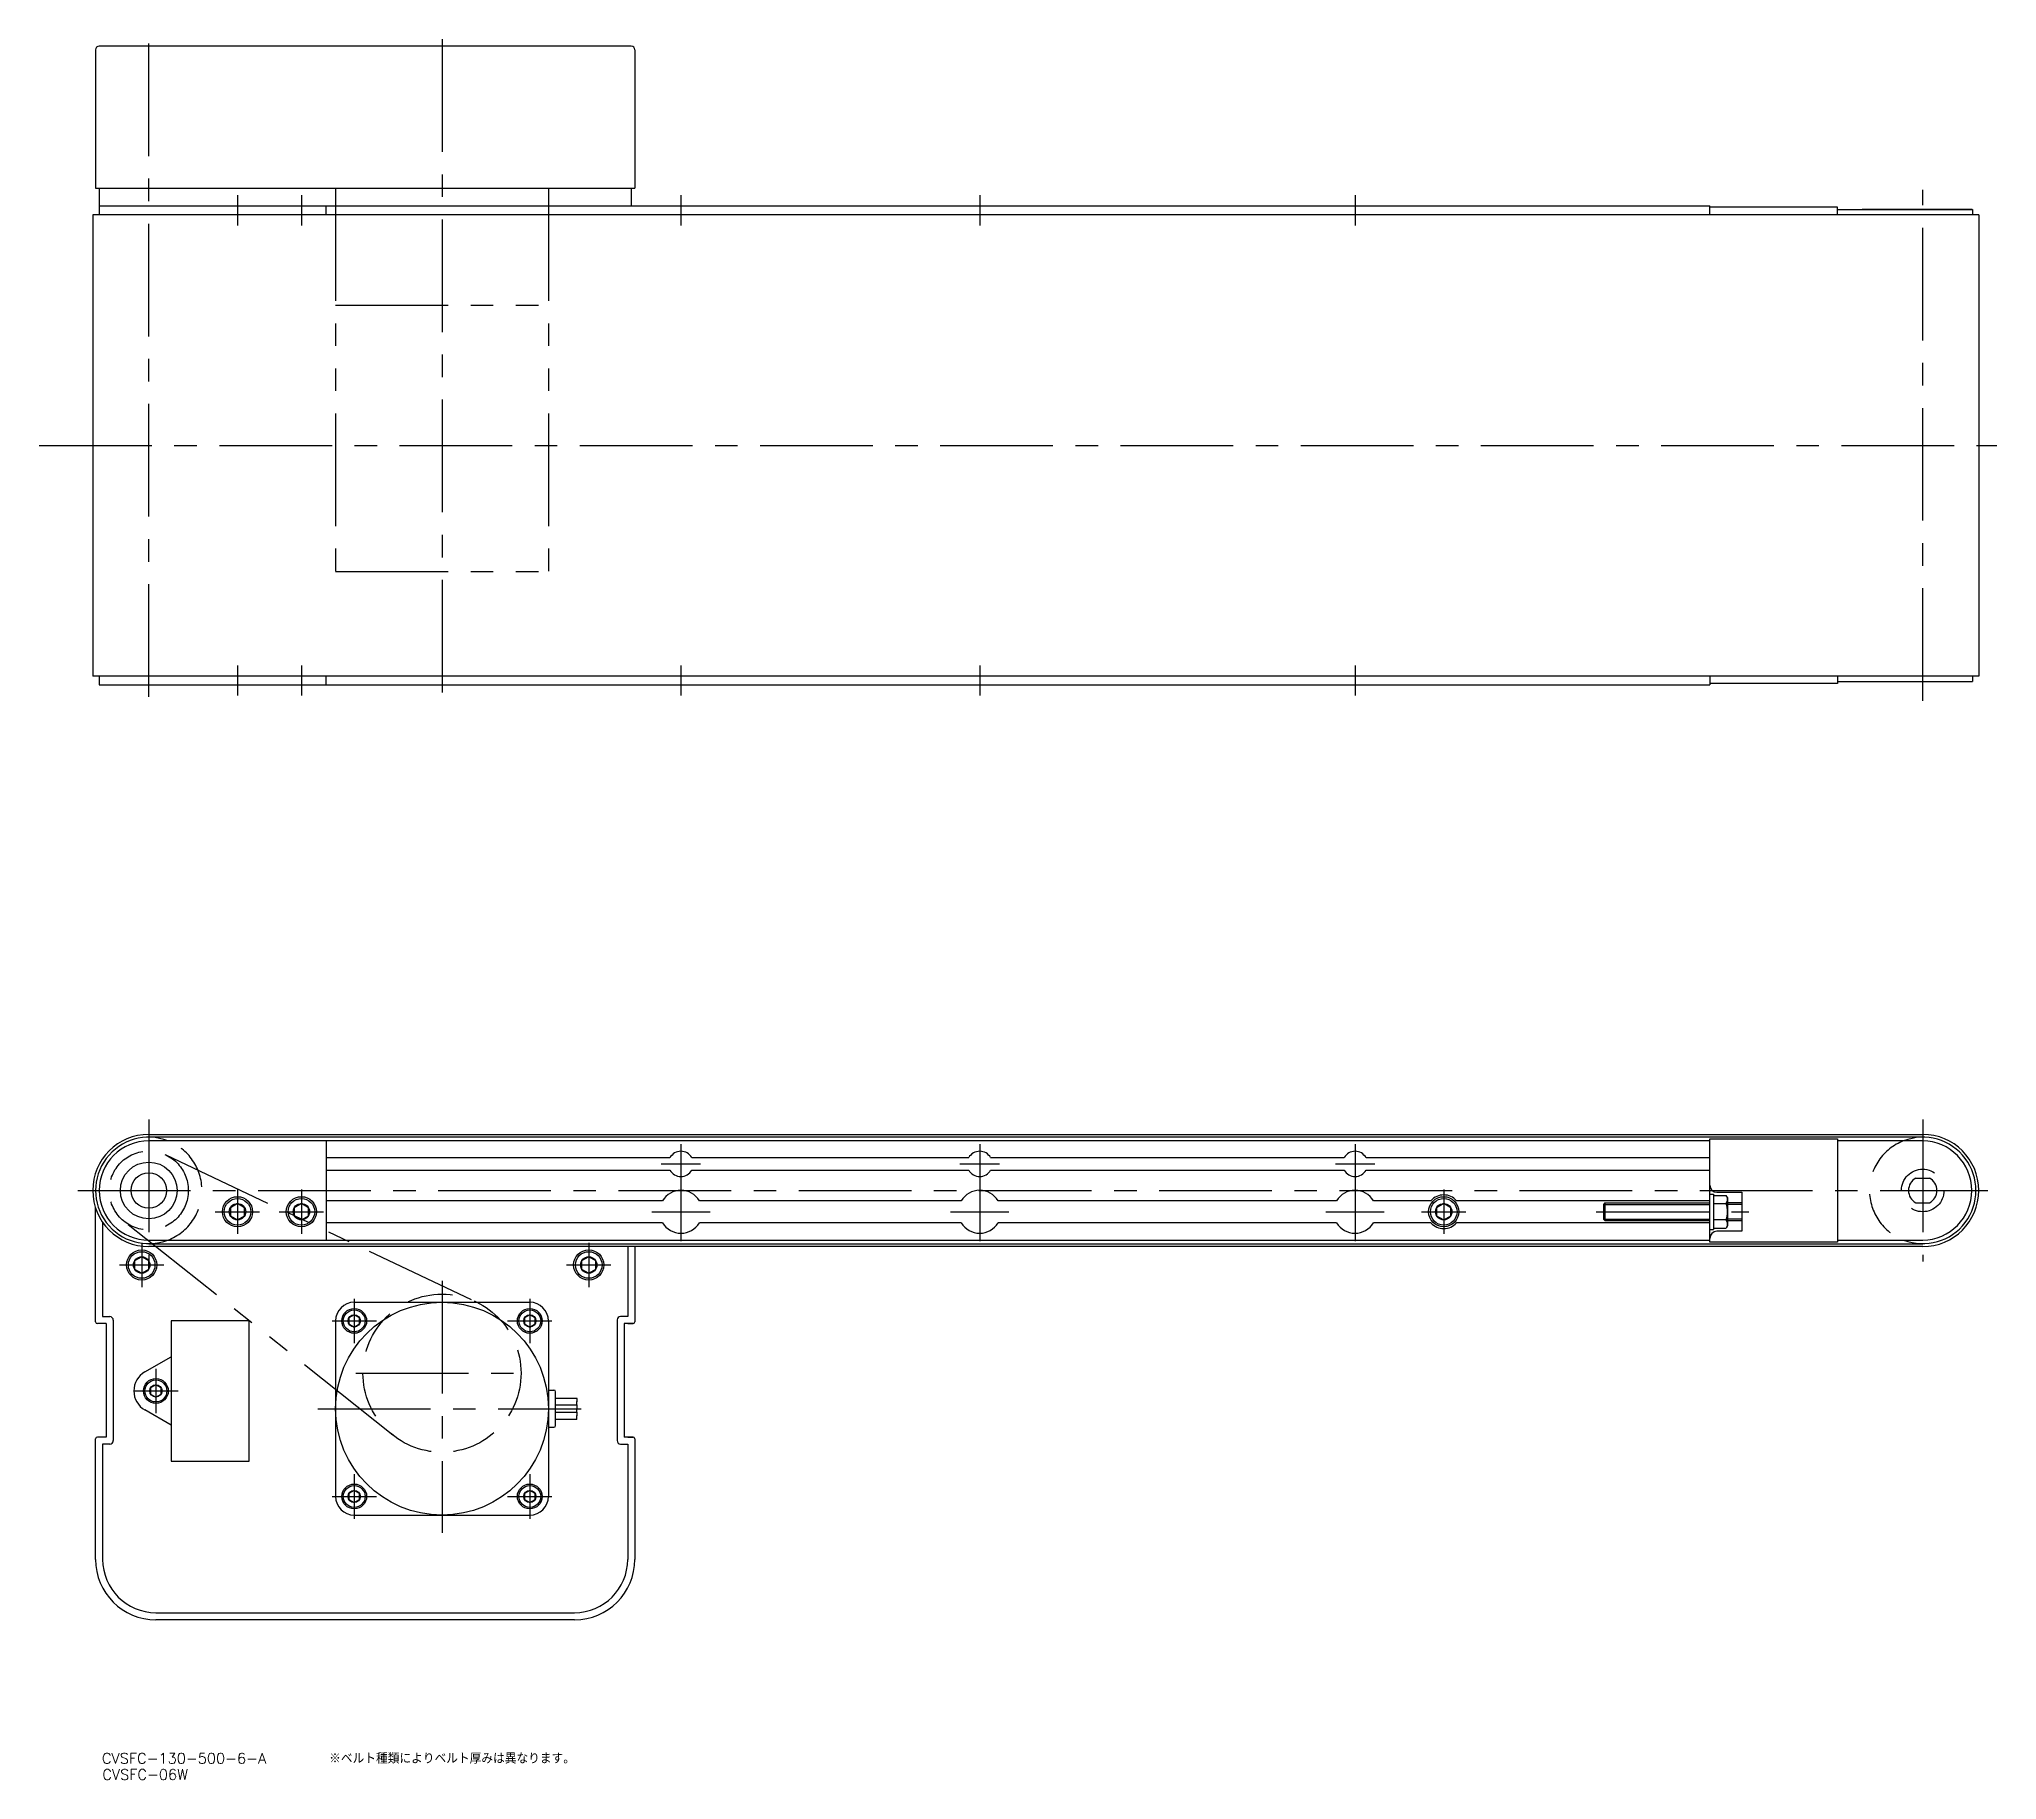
# Model space of a CAD drawing. Extents: x -31 to 521, y -166 to 325.
import ezdxf

# ---------------------------------------------------------------- set-up
doc = ezdxf.new("R2010")
doc.units = 0
for name, pattern in [('CENTER', [50.8, 31.75, -6.35, 6.35, -6.35]), ('DASHED', [19.05, 12.7, -6.35]), ('PHANTOM', [63.5, 31.75, -6.35, 6.35, -6.35, 6.35, -6.35])]:
    doc.linetypes.add(name, pattern=pattern)
doc.layers.get('0').update_dxf_attribs({"linetype": 'CONTINUOUS'})
doc.layers.add('CENTER', color=1, linetype='CENTER')
doc.styles.get("Standard").update_dxf_attribs({"font": 'txt.shx', "height": 3, "bigfont": 'bigfont.shx'})

# ---------------------------------------------------------------- blocks, each defined once
blk = doc.blocks.new('*U1')
at = {"color": 7, "linetype": 'CONTINUOUS'}
blk.add_text('CVSFC-130-500-6-A', height=3, dxfattribs=at).set_placement((-13.2, -161.55))
blk = doc.blocks.new('*U2')
at = {"color": 7, "linetype": 'CONTINUOUS'}
blk.add_text('CVSFC-06W', height=3, dxfattribs=at).set_placement((-13.1, -166.11))
blk = doc.blocks.new('*U3')
at = {"color": 7, "linetype": 'CONTINUOUS'}
blk.add_text('※ベルト種類によりベルト厚みは異なります。', height=3, dxfattribs=at).set_placement((50.84, -161.55))

msp = doc.modelspace()

# ---------------------------------------------------------------- linework, layer by layer
at = {"color": 7, "linetype": 'CONTINUOUS'}
for p, q in [((-15, 321.5), (-15, 282.5)), ((131.71, 322.5), (-14, 322.5)), ((136, 322.5), (-14, 322.5)), ((137, 321.5), (137, 282.5)), ((-15, 282.5), (137, 282.5)), ((-14, 282.5), (46.5, 282.5)), ((-14, 282.5), (-14, 275)), ((49, 282.5), (109, 282.5)), ((136, 282.5), (136, 277.5)), ((-14, 277.5), (440, 277.5)), ((50, 275), (50, 277.5)), ((440, 275), (440, 277.5)), ((476, 277.1), (440, 277.1)), ((476, 275), (476, 277.1)), ((476, 276.5), (514, 276.5)), ((480.08, 276.5), (514, 276.5)), ((513.97, 276.5), (482.97, 276.5)), ((514, 276.5), (514, 275)), ((515.8, 275), (-15.8, 275)), ((-15.8, 275), (-15.8, 145)), ((515.8, 275), (515.8, 145)), ((515.8, 145), (-15.8, 145)), ((-14, 145), (-14, 142.5)), ((50, 142.5), (50, 145)), ((440, 145), (440, 142.5)), ((476, 145), (476, 142.9)), ((476, 143.5), (514, 143.5)), ((514, 145), (514, 143.5)), ((-14, 142.5), (440, 142.5)), ((359.14, 142.5), (440, 142.5)), ((395.01, 142.5), (440, 142.5)), ((476, 142.9), (440, 142.9)), ((0, 15.8), (500, 15.8)), ((500, 15), (0, 15)), ((440, 14), (0, 14)), ((50, 14), (50, -14)), ((440, 14.6), (476, 14.6)), ((440, -14.6), (440, 14.6)), ((476, 14.6), (476, -14.6)), ((500, 14), (476, 14)), ((50, 9.25), (146.91, 9.25)), ((50, 5.75), (146.91, 5.75)), ((153.09, 9.25), (231.11, 9.25)), ((153.09, 5.75), (231.11, 5.75)), ((237.29, 9.25), (336.91, 9.25)), ((237.29, 5.75), (336.91, 5.75)), ((343.09, 9.25), (440, 9.25)), ((343.09, 5.75), (440, 5.75)), ((498.06, 3.5), (501.94, 3.5)), ((-15, -37), (-15, -4.96)), ((25, -3.69), (23, -4.85)), ((23, -4.85), (23, -7.15)), ((27, -4.85), (25, -3.69)), ((27, -7.15), (27, -4.85)), ((43.01, -3.69), (41.01, -4.85)), ((41.01, -4.85), (41.01, -7.15)), ((45.01, -4.85), (43.01, -3.69)), ((45.01, -7.15), (45.01, -4.85)), ((144.8, -2.9), (50, -2.9)), ((229, -2.9), (155.2, -2.9)), ((334.8, -2.9), (239.4, -2.9)), ((361.4, -2.9), (345.2, -2.9)), ((365, -3.69), (363, -4.85)), ((363, -4.85), (363, -7.15)), ((367, -4.85), (365, -3.69)), ((367, -7.15), (367, -4.85)), ((440, -2.9), (368.6, -2.9)), ((410.43, -3.5), (410, -3.93)), ((410, -3.93), (410, -8.07)), ((410.43, -3.5), (410.43, -8.5)), ((410.43, -3.5), (440, -3.5)), ((440, -1), (441, -1)), ((441, -1), (441, -11)), ((441, -1.38), (444.64, -1.38)), ((441, -3.69), (444.64, -3.69)), ((442, -0.5), (449, -0.5)), ((445, -2), (444.64, -1.38)), ((445, -2), (445, -10)), ((449, -3.5), (445, -3.5)), ((449, -0.5), (449, -11.5)), ((498.06, -3.5), (501.94, -3.5)), ((-13, -8.98), (-13, -35.56)), ((23, -7.15), (25, -8.31)), ((25, -8.31), (27, -7.15)), ((41.01, -7.15), (43.01, -8.31)), ((43.01, -8.31), (45.01, -7.15)), ((144.8, -9.1), (50, -9.1)), ((229, -9.1), (155.2, -9.1)), ((334.8, -9.1), (239.4, -9.1)), ((361.4, -9.1), (345.2, -9.1)), ((363, -7.15), (365, -8.31)), ((365, -8.31), (367, -7.15)), ((440, -9.1), (368.6, -9.1)), ((410, -8.07), (410.43, -8.5)), ((410.43, -8.5), (440, -8.5)), ((440, -11), (441, -11)), ((444.64, -8.31), (441, -8.31)), ((441, -10.62), (444.64, -10.62)), ((445, -10), (444.64, -10.62)), ((445, -8.5), (449, -8.5)), ((0, -14), (440, -14)), ((0, -15), (500, -15)), ((500, -15.8), (0, -15.8)), ((135, -15.8), (135, -35.5)), ((137, -15.8), (137, -37)), ((476, -14.6), (440, -14.6)), ((449, -11.5), (442, -11.5)), ((476, -14), (500, -14)), ((-2, -18.69), (-4, -19.85)), ((-4, -19.85), (-4, -22.15)), ((0, -19.85), (-2, -18.69)), ((0, -22.15), (0, -19.85)), ((124, -18.69), (122, -19.85)), ((122, -19.85), (122, -22.15)), ((126, -19.85), (124, -18.69)), ((126, -22.15), (126, -19.85)), ((-4, -22.15), (-2, -23.31)), ((-2, -23.31), (0, -22.15)), ((122, -22.15), (124, -23.31)), ((124, -23.31), (126, -22.15)), ((57.9, -31.5), (107.4, -31.5)), ((-12, -37.5), (-14.5, -37.5)), ((-13, -35.56), (-11, -35.56)), ((-12, -37.5), (-12, -69.5)), ((-10, -36.56), (-10, -70.5)), ((28.3, -36.75), (6.3, -36.75)), ((6.3, -36.75), (6.3, -76.25)), ((28.3, -76.25), (28.3, -36.75)), ((52.65, -36.75), (52.65, -86.25)), ((57.9, -35.02), (56.4, -35.89)), ((56.4, -35.89), (56.4, -37.62)), ((56.4, -37.62), (57.9, -38.48)), ((59.4, -35.89), (57.9, -35.02)), ((57.9, -38.48), (59.4, -37.62)), ((59.4, -37.62), (59.4, -35.89)), ((107.4, -35.02), (105.9, -35.89)), ((105.9, -35.89), (105.9, -37.62)), ((105.9, -37.62), (107.4, -38.48)), ((108.9, -35.89), (107.4, -35.02)), ((107.4, -38.48), (108.9, -37.62)), ((108.9, -37.62), (108.9, -35.89)), ((112.65, -36.75), (112.65, -86.25)), ((132, -36.5), (132, -70.5)), ((135, -35.5), (133, -35.5)), ((134, -37.5), (134, -69.5)), ((134, -37.5), (134, -69.5)), ((136.5, -37.5), (134, -37.5)), ((135, -37.5), (136.5, -37.5)), ((-1.1, -51.13), (6.3, -46.86)), ((2, -54.77), (0.5, -55.63)), ((3.5, -55.63), (2, -54.77)), ((0.5, -55.63), (0.5, -57.37)), ((0.5, -57.37), (2, -58.23)), ((2, -58.23), (3.5, -57.37)), ((3.5, -57.37), (3.5, -55.63)), ((112.65, -56.25), (114.15, -56.25)), ((114.65, -66.25), (114.65, -56.75)), ((114.65, -58.5), (120.65, -58.5)), ((120.65, -60.5), (114.65, -60.5)), ((6.3, -66.14), (-1.1, -61.87)), ((114.65, -62.5), (120.65, -62.5)), ((114.65, -64.5), (120.65, -64.5)), ((-15, -104), (-15, -70)), ((-12, -69.5), (-14.5, -69.5)), ((-11, -71.5), (-13, -71.5)), ((-13, -71.5), (-13, -104)), ((112.65, -66.75), (114.15, -66.75)), ((133, -71.5), (135, -71.5)), ((133, -71.5), (135, -71.5)), ((136.5, -69.5), (134, -69.5)), ((135, -69.5), (136.5, -69.5)), ((135, -71.5), (135, -104)), ((137, -70), (137, -104)), ((6.3, -76.25), (28.3, -76.25)), ((57.9, -84.52), (56.4, -85.38)), ((56.4, -85.38), (56.4, -87.11)), ((56.4, -87.11), (57.9, -87.98)), ((59.4, -85.38), (57.9, -84.52)), ((57.9, -87.98), (59.4, -87.11)), ((59.4, -87.11), (59.4, -85.38)), ((107.4, -84.52), (105.9, -85.38)), ((105.9, -85.38), (105.9, -87.11)), ((105.9, -87.11), (107.4, -87.98)), ((108.9, -85.38), (107.4, -84.52)), ((107.4, -87.98), (108.9, -87.11)), ((108.9, -87.11), (108.9, -85.38)), ((57.9, -91.5), (107.4, -91.5)), ((2, -119), (120, -119)), ((120, -121), (2, -121))]:
    msp.add_line(p, q, dxfattribs=at)
at = {"color": 3, "linetype": 'PHANTOM'}
for p, q in [((52.65, 282.5), (52.65, 174.5)), ((112.65, 282.5), (112.65, 174.5)), ((52.65, 249.5), (112.65, 249.5)), ((52.65, 174.5), (112.65, 174.5)), ((4.77, 10.07), (92.19, -31.37)), ((68.78, -68.94), (-6.93, -8.72))]:
    msp.add_line(p, q, dxfattribs=at)
at = {"color": 3, "linetype": 'CONTINUOUS'}
for p, q in [((410, -3.93), (440, -3.93)), ((449, -3.93), (445, -3.93)), ((410, -8.07), (440, -8.07)), ((449, -8.07), (445, -8.07))]:
    msp.add_line(p, q, dxfattribs=at)
at = {"color": 3, "linetype": 'DASHED'}
for centre, radius in [((0, 0), 11.14), ((500, 0), 6), ((82.65, -51.5), 22.28)]:
    msp.add_circle(centre, radius, dxfattribs=at)
at = {"color": 7, "linetype": 'CONTINUOUS'}
for centre, radius in [((0, 0), 8), ((0, 0), 5), ((25, -6), 4.25), ((25, -6), 3.75), ((25, -6), 2.31), ((43.01, -6), 4.25), ((43.01, -6), 3.75), ((43.01, -6), 2.31), ((365, -6), 4.25), ((365, -6), 3.75), ((365, -6), 2.31), ((-2, -21), 4.25), ((-2, -21), 3.75), ((-2, -21), 2.31), ((124, -21), 4.25), ((124, -21), 3.75), ((124, -21), 2.31), ((82.65, -61.5), 30), ((57.9, -36.75), 3.5), ((57.9, -36.75), 3.1), ((57.9, -36.75), 1.73), ((107.4, -36.75), 3.5), ((107.4, -36.75), 3.1), ((107.4, -36.75), 1.73), ((2, -56.5), 3.5), ((2, -56.5), 3.1), ((2, -56.5), 1.73), ((57.9, -86.25), 3.5), ((107.4, -86.25), 3.5), ((57.9, -86.25), 3.1), ((57.9, -86.25), 1.73), ((107.4, -86.25), 3.1), ((107.4, -86.25), 1.73)]:
    msp.add_circle(centre, radius, dxfattribs=at)
for centre, radius, start, end in [((-14, 321.5), 1, 90, 180), ((136, 321.5), 1, 0, 90), ((0, 0), 15.8, 90, 270), ((0, 0), 15, 68.9605, 291.0395), ((0, 0), 14, 90, 270), ((150, 7.5), 3.55, 29.5352, 150.4648), ((234.2, 7.5), 3.55, 29.5352, 150.4648), ((340, 7.5), 3.55, 29.5352, 150.4648), ((500, 0), 15, 248.9605, 111.0395), ((500, 0), 15.8, 270, 90), ((499.84, 0), 14, 270.6429, 89.3571), ((150, 7.5), 3.55, 209.5352, 330.4648), ((234.2, 7.5), 3.55, 209.5352, 330.4648), ((340, 7.5), 3.55, 209.5352, 330.4648), ((150, -6), 6.05, 30.8236, 149.1764), ((234.2, -6), 6.05, 30.8236, 149.1764), ((340, -6), 6.05, 30.8236, 149.1764), ((442, 1.5), 2, 180, 270), ((500, 0), 4, 118.955, 241.045), ((500, 0), 4, 298.955, 61.045), ((365, -6), 4.75, 40.7403, 139.2597), ((442.96, -2.54), 2.04, 325.6158, 25.6158), ((437.36, -6), 7.64, 342.412, 17.588), ((150, -6), 6.05, 210.8236, 329.1764), ((234.2, -6), 6.05, 210.8236, 329.1764), ((340, -6), 6.05, 210.8236, 329.1764), ((365, -6), 4.75, 220.7403, 319.2597), ((442.96, -9.46), 2.04, 334.3842, 34.3842), ((442, -13.5), 2, 90, 180), ((57.9, -36.75), 5.25, 90, 180), ((107.4, -36.75), 5.25, 0, 90), ((-14.5, -37), 0.5, 180, 270), ((-11, -36.56), 1, 0, 90), ((133, -36.5), 1, 90, 180), ((136.5, -37), 0.5, 270, 0), ((136.5, -37), 0.5, 270, 0), ((2, -56.5), 6.2, 120, 240), ((114.15, -56.75), 0.5, 0, 90), ((-14.5, -70), 0.5, 90, 180), ((-11, -70.5), 1, 270, 0), ((114.15, -66.25), 0.5, 270, 0), ((133, -70.5), 1, 180, 270), ((136.5, -70), 0.5, 0, 90), ((136.5, -70), 0.5, 0, 90), ((57.9, -86.25), 5.25, 180, 270), ((107.4, -86.25), 5.25, 270, 0), ((2, -104), 17, 180, 270), ((2, -104), 15, 180, 270), ((120, -104), 17, 270, 0), ((120, -104), 15, 270, 0)]:
    msp.add_arc(centre, radius, start, end, dxfattribs=at)
at = {"color": 3, "linetype": 'DASHED'}
for centre, start, end in [((0, 0), 291.0395, 68.9605), ((500, 0), 111.0395, 248.9605)]:
    msp.add_arc(centre, 15, start, end, dxfattribs=at)
at = {"color": 3, "linetype": 'CONTINUOUS'}
for centre, start, end in [((121.52, -60), 150, 210), ((119.78, -59), 330, 30), ((119.78, -61), 330, 30), ((121.52, -62), 150, 210), ((121.52, -64), 150, 210), ((119.78, -63), 330, 30)]:
    msp.add_arc(centre, 1, start, end, dxfattribs=at)
at = {"layer": 'CENTER', "color": 1, "linetype": 'CENTER'}
for p, q in [((0, 139.13), (0, 324.5)), ((82.65, 324.5), (82.65, 139.5)), ((500, 137.99), (500, 282.01)), ((25, 280.5), (25, 272)), ((43.01, 280.5), (43.01, 272)), ((150, 280.5), (150, 272)), ((234.2, 280.5), (234.2, 272)), ((340, 280.5), (340, 272)), ((-30.9, 210), (520.9, 210)), ((25, 148), (25, 139.5)), ((43.01, 148), (43.01, 139.5)), ((150, 148), (150, 139.5)), ((234.2, 148), (234.2, 139.5)), ((340, 148), (340, 139.5)), ((0, 20), (0, -20)), ((500, 20), (500, -20)), ((150, 13.05), (150, 1.95)), ((234.2, 13.05), (234.2, 1.95)), ((340, 13.05), (340, 1.95)), ((144.45, 7.5), (155.55, 7.5)), ((228.65, 7.5), (239.75, 7.5)), ((334.45, 7.5), (345.55, 7.5)), ((-20, 0), (518.4, 0)), ((25, 0.25), (25, -12.25)), ((43.01, 0.25), (43.01, -12.25)), ((150, 2.25), (150, -14.25)), ((234.2, 2.25), (234.2, -14.25)), ((340, 2.25), (340, -14.25)), ((365, 0.25), (365, -12.25)), ((18.75, -6), (31.25, -6)), ((36.76, -6), (49.26, -6)), ((141.75, -6), (158.25, -6)), ((225.95, -6), (242.45, -6)), ((331.75, -6), (348.25, -6)), ((358.75, -6), (371.25, -6)), ((408, -6), (451, -6)), ((-2, -14.75), (-2, -27.25)), ((124, -14.75), (124, -27.25)), ((-8.25, -21), (4.25, -21)), ((117.75, -21), (130.25, -21)), ((82.65, -25.5), (82.65, -96.5)), ((57.9, -30.5), (57.9, -43)), ((107.4, -30.5), (107.4, -43)), ((51.65, -36.75), (64.15, -36.75)), ((101.15, -36.75), (113.65, -36.75)), ((2, -50.25), (2, -62.75)), ((58.37, -51.5), (106.93, -51.5)), ((-4.25, -56.5), (8.25, -56.5)), ((47.65, -61.5), (121.86, -61.5)), ((57.9, -80), (57.9, -92.5)), ((107.4, -80), (107.4, -92.5)), ((51.65, -86.25), (64.15, -86.25)), ((101.15, -86.25), (113.65, -86.25))]:
    msp.add_line(p, q, dxfattribs=at)

# ---------------------------------------------------------------- block references
at = {"color": 7, "linetype": 'CONTINUOUS'}
for name in ['*U1', '*U3', '*U2']:
    msp.add_blockref(name, (0, 0), dxfattribs=at)

doc.saveas('drawing.dxf')
